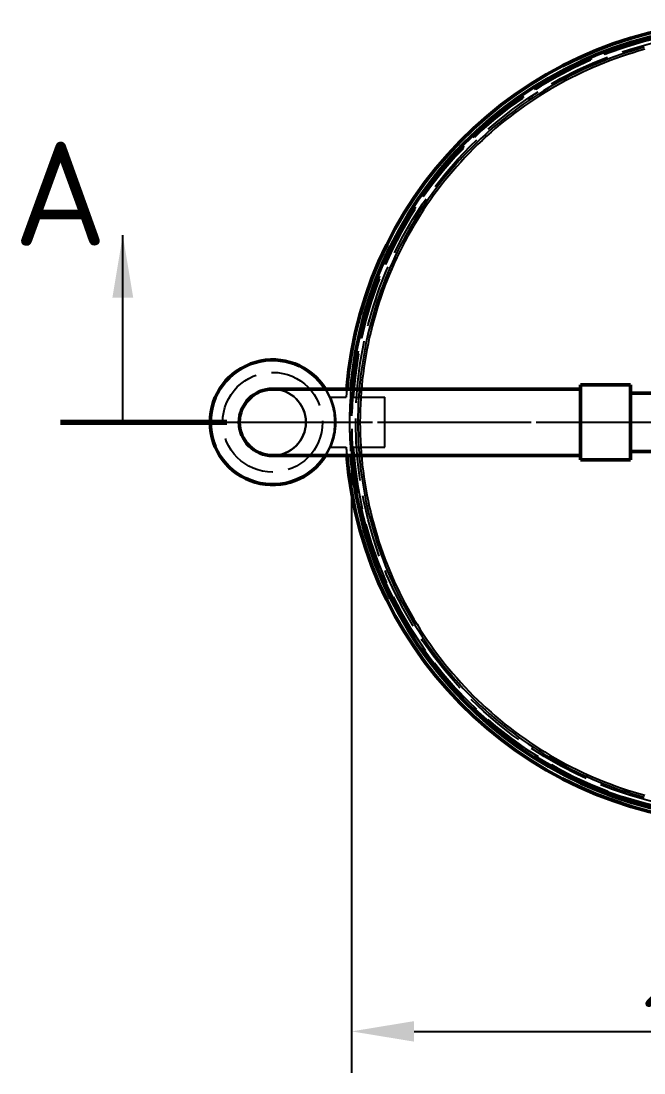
# Model space of a CAD drawing. Header units: millimetres. Extents: x 0 to 420, y 0 to 297.
# Drawn here: x 54.9 to 84.8, y 60.4 to 111 of the extents above; entities that cross this region are included whole.
import ezdxf
from ezdxf.enums import TextEntityAlignment as Align

# ---------------------------------------------------------------- set-up
doc = ezdxf.new("R2010")
doc.units = ezdxf.units.MM
doc.linetypes.add('ISO02-TRAZOS', pattern=[3.75, 3, -0.75])
doc.linetypes.add('ISO04-TRAZO-PUNTO', pattern=[7.625, 6, -0.75, 0.125, -0.75])
for name, color, linetype, lineweight in [('01-VISIBLE', 7, 'CONTINUOUS', 50), ('02-OCULTA', 4, 'ISO02-TRAZOS', 25), ('03-EJE', 1, 'ISO04-TRAZO-PUNTO', 25), ('04-COTA', 3, 'CONTINUOUS', 25), ('06-TEXTO', 7, 'CONTINUOUS', 25), ('07-RECUADRO', 7, 'CONTINUOUS', 70), ('08-FINA', 5, 'CONTINUOUS', 25)]:
    doc.layers.add(name, color=color, linetype=linetype, lineweight=lineweight)
doc.styles.add('ISO3098', font='isocpeur.ttf')
doc.dimstyles.new('FLAMA-ISO', dxfattribs={"dimtxt": 3.5, "dimasz": 3, "dimexe": 2, "dimexo": 1, "dimgap": 1, "dimtad": 1, "dimdec": 1, "dimtxsty": 'ISO3098', "dimcen": 2.5, "dimclrd": 3, "dimclre": 3, "dimclrt": 3, "dimazin": 3, "dimtfac": 1, "dimtmove": 0, "dimatfit": 3, "dimlwd": 25, "dimlwe": 25})

msp = doc.modelspace()

# ---------------------------------------------------------------- hatches: boundary and pattern name
at = {"layer": '08-FINA'}
h = msp.add_hatch(color=7, dxfattribs=at)
h.dxf.hatch_style = 1
h.paths.add_polyline_path([(59.8, 100.701), (59.3, 97.701), (60.3, 97.701)])

# ---------------------------------------------------------------- linework, layer by layer
at = {"layer": '01-VISIBLE'}
for p, q in [((81.8, 93.301), (75, 93.301)), ((84.2, 93.501), (81.8, 93.501)), ((85.703, 93.101), (84.2, 93.101)), ((81.8, 90.101), (75, 90.101)), ((85.703, 90.301), (84.2, 90.301)), ((84.2, 89.901), (81.8, 89.901))]:
    msp.add_line(p, q, dxfattribs=at)
for points in [[(75, 93.301), (74.9, 93.301), (74.8, 93.301), (74.7, 93.301), (74.6, 93.301), (74.5, 93.301), (74.4, 93.301), (74.3, 93.301), (74.2, 93.301), (74.1, 93.301), (74, 93.301), (73.9, 93.301), (73.8, 93.301), (73.7, 93.301), (73.6, 93.301), (73.5, 93.301), (73.4, 93.301), (73.3, 93.301), (73.2, 93.301), (73.1, 93.301), (73, 93.301), (72.9, 93.301), (72.8, 93.301), (72.7, 93.301), (72.6, 93.301), (72.5, 93.301), (72.4, 93.301), (72.3, 93.301), (72.2, 93.301), (72.1, 93.301), (72, 93.301), (71.9, 93.301), (71.8, 93.301), (71.7, 93.301), (71.6, 93.301), (71.5, 93.301), (71.4, 93.301), (71.3, 93.301), (71.2, 93.301), (71.1, 93.301), (71, 93.301), (70.9, 93.301), (70.8, 93.301), (70.7, 93.301), (70.6, 93.301), (70.5, 93.301), (70.4, 93.301), (70.3, 93.301), (70.2, 93.301), (70.1, 93.301), (70, 93.301), (69.9, 93.301), (69.8, 93.301), (69.7, 93.301), (69.6, 93.301), (69.5, 93.301), (69.4, 93.301), (69.3, 93.301), (69.2, 93.301), (69.1, 93.301), (69, 93.301), (68.9, 93.301), (68.8, 93.301), (68.7, 93.301), (68.6, 93.301), (68.5, 93.301), (68.4, 93.301), (68.3, 93.301), (68.2, 93.301), (68.1, 93.301), (68, 93.301), (67.9, 93.301), (67.8, 93.301), (67.7, 93.301), (67.6, 93.301), (67.5, 93.301), (67.4, 93.301), (67.3, 93.301), (67.2, 93.301), (67.1, 93.301), (67, 93.301)], [(81.8, 89.901), (81.8, 90.001), (81.8, 90.101), (81.8, 90.201), (81.8, 90.301), (81.8, 90.401), (81.8, 90.501), (81.8, 90.601), (81.8, 90.701), (81.8, 90.801), (81.8, 90.901), (81.8, 91.001), (81.8, 91.101), (81.8, 91.201), (81.8, 91.301), (81.8, 91.401), (81.8, 91.501), (81.8, 91.601), (81.8, 91.701), (81.8, 91.801), (81.8, 91.901), (81.8, 92.001), (81.8, 92.101), (81.8, 92.201), (81.8, 92.301), (81.8, 92.401), (81.8, 92.501), (81.8, 92.601), (81.8, 92.701), (81.8, 92.801), (81.8, 92.901), (81.8, 93.001), (81.8, 93.101), (81.8, 93.201), (81.8, 93.301), (81.8, 93.401), (81.8, 93.501)], [(84.2, 89.901), (84.2, 90.001), (84.2, 90.101), (84.2, 90.201), (84.2, 90.301), (84.2, 90.401), (84.2, 90.501), (84.2, 90.601), (84.2, 90.701), (84.2, 90.801), (84.2, 90.901), (84.2, 91.001), (84.2, 91.101), (84.2, 91.201), (84.2, 91.301), (84.2, 91.401), (84.2, 91.501), (84.2, 91.601), (84.2, 91.701), (84.2, 91.801), (84.2, 91.901), (84.2, 92.001), (84.2, 92.101), (84.2, 92.201), (84.2, 92.301), (84.2, 92.401), (84.2, 92.501), (84.2, 92.601), (84.2, 92.701), (84.2, 92.801), (84.2, 92.901), (84.2, 93.001), (84.2, 93.101), (84.2, 93.201), (84.2, 93.301), (84.2, 93.401), (84.2, 93.501)], [(75, 90.101), (74.9, 90.101), (74.8, 90.101), (74.7, 90.101), (74.6, 90.101), (74.5, 90.101), (74.4, 90.101), (74.3, 90.101), (74.2, 90.101), (74.1, 90.101), (74, 90.101), (73.9, 90.101), (73.8, 90.101), (73.7, 90.101), (73.6, 90.101), (73.5, 90.101), (73.4, 90.101), (73.3, 90.101), (73.2, 90.101), (73.1, 90.101), (73, 90.101), (72.9, 90.101), (72.8, 90.101), (72.7, 90.101), (72.6, 90.101), (72.5, 90.101), (72.4, 90.101), (72.3, 90.101), (72.2, 90.101), (72.1, 90.101), (72, 90.101), (71.9, 90.101), (71.8, 90.101), (71.7, 90.101), (71.6, 90.101), (71.5, 90.101), (71.4, 90.101), (71.3, 90.101), (71.2, 90.101), (71.1, 90.101), (71, 90.101), (70.9, 90.101), (70.8, 90.101), (70.7, 90.101), (70.6, 90.101), (70.5, 90.101), (70.4, 90.101), (70.3, 90.101), (70.2, 90.101), (70.1, 90.101), (70, 90.101), (69.9, 90.101), (69.8, 90.101), (69.7, 90.101), (69.6, 90.101), (69.5, 90.101), (69.4, 90.101), (69.3, 90.101), (69.2, 90.101), (69.1, 90.101), (69, 90.101), (68.9, 90.101), (68.8, 90.101), (68.7, 90.101), (68.6, 90.101), (68.5, 90.101), (68.4, 90.101), (68.3, 90.101), (68.2, 90.101), (68.1, 90.101), (68, 90.101), (67.9, 90.101), (67.8, 90.101), (67.7, 90.101), (67.6, 90.101), (67.5, 90.101), (67.4, 90.101), (67.3, 90.101), (67.2, 90.101), (67.1, 90.101), (67, 90.101)]]:
    msp.add_lwpolyline(points, dxfattribs=at)
for centre, radius, start, end in [((89.8, 91.701), 19.3, 5.9481, 175.2446), ((89.8, 91.701), 19.1, 6.0106, 175.1947), ((67, 91.701), 3, 32.231, -32.231), ((67, 91.701), 1.6, 90, -90), ((89.8, 91.701), 19.3, -175.2446, -5.9481), ((89.8, 91.701), 19.1, -175.1947, -6.0106)]:
    msp.add_arc(centre, radius, start, end, dxfattribs=at)
at = {"layer": '02-OCULTA'}
for p, q in [((69.793, 92.901), (70.537, 92.901)), ((69.793, 92.901), (70.537, 92.901)), ((70.878, 92.901), (72.4, 92.901)), ((70.878, 92.901), (72.4, 92.901)), ((72.4, 90.501), (72.4, 92.901)), ((72.4, 90.501), (72.4, 92.901)), ((69.793, 90.501), (70.537, 90.501)), ((69.793, 90.501), (70.537, 90.501)), ((70.878, 90.501), (72.4, 90.501)), ((70.878, 90.501), (72.4, 90.501))]:
    msp.add_line(p, q, dxfattribs=at)
for points in [[(84.866, 109.738), (84.583, 109.659), (84.301, 109.574), (84.021, 109.486), (83.743, 109.393), (83.466, 109.296), (83.19, 109.194), (82.916, 109.088), (82.644, 108.978), (82.373, 108.863), (82.105, 108.745), (81.838, 108.622), (81.573, 108.494), (81.31, 108.363), (81.05, 108.228), (80.791, 108.088), (80.535, 107.945), (80.281, 107.797), (80.029, 107.646), (79.78, 107.49), (79.533, 107.331), (79.289, 107.168), (79.047, 107.001), (78.808, 106.83), (78.572, 106.656), (78.338, 106.477), (78.108, 106.296), (77.88, 106.11), (77.655, 105.921), (77.433, 105.729), (77.214, 105.533), (76.999, 105.333), (76.786, 105.13), (76.577, 104.924), (76.371, 104.715), (76.168, 104.502), (75.969, 104.287), (75.773, 104.068), (75.58, 103.846), (75.391, 103.621), (75.206, 103.393), (75.024, 103.163), (74.846, 102.929), (74.671, 102.693), (74.501, 102.454), (74.334, 102.212), (74.171, 101.968), (74.011, 101.721), (73.856, 101.472), (73.704, 101.22), (73.557, 100.966), (73.413, 100.71), (73.274, 100.451), (73.139, 100.191), (73.007, 99.928), (72.88, 99.663), (72.757, 99.396), (72.638, 99.128), (72.524, 98.857), (72.414, 98.585), (72.308, 98.311), (72.206, 98.035), (72.108, 97.758), (72.015, 97.48), (71.927, 97.2), (71.843, 96.918), (71.763, 96.636), (71.687, 96.352), (71.617, 96.067), (71.55, 95.78), (71.488, 95.493), (71.431, 95.205), (71.378, 94.916), (71.33, 94.627), (71.286, 94.336), (71.247, 94.045), (71.212, 93.753), (71.182, 93.461), (71.157, 93.168), (71.136, 92.875), (71.12, 92.582), (71.109, 92.289), (71.102, 91.995), (71.099, 91.701), (71.102, 91.407), (71.108, 91.114), (71.12, 90.82), (71.136, 90.527), (71.157, 90.234), (71.182, 89.941), (71.212, 89.649), (71.247, 89.358), (71.286, 89.066), (71.33, 88.776), (71.378, 88.486), (71.431, 88.197), (71.489, 87.909), (71.55, 87.622), (71.617, 87.336), (71.688, 87.051), (71.763, 86.767), (71.843, 86.484), (71.927, 86.203), (72.016, 85.923), (72.109, 85.644), (72.206, 85.367), (72.308, 85.091), (72.414, 84.818), (72.524, 84.545), (72.638, 84.275), (72.757, 84.006), (72.88, 83.739), (73.007, 83.475), (73.139, 83.212), (73.274, 82.951), (73.413, 82.693), (73.557, 82.436), (73.704, 82.182), (73.856, 81.931), (74.011, 81.681), (74.17, 81.434), (74.334, 81.19), (74.501, 80.949), (74.671, 80.71), (74.846, 80.473), (75.024, 80.24), (75.206, 80.009), (75.391, 79.781), (75.58, 79.556), (75.773, 79.334), (75.969, 79.116), (76.168, 78.9), (76.371, 78.687), (76.577, 78.478), (76.786, 78.272), (76.999, 78.069), (77.214, 77.87), (77.433, 77.674), (77.655, 77.481), (77.88, 77.292), (78.108, 77.107), (78.338, 76.925), (78.572, 76.747), (78.808, 76.572), (79.047, 76.402), (79.289, 76.235), (79.533, 76.071), (79.78, 75.912), (80.029, 75.757), (80.281, 75.605), (80.535, 75.458), (80.791, 75.314), (81.05, 75.175), (81.31, 75.039), (81.573, 74.908), (81.838, 74.781), (82.105, 74.658), (82.373, 74.539), (82.644, 74.425), (82.916, 74.314), (83.19, 74.208), (83.466, 74.107), (83.743, 74.01), (84.021, 73.917), (84.301, 73.828), (84.583, 73.744), (84.866, 73.664)], [(84.892, 109.642), (84.611, 109.563), (84.331, 109.479), (84.052, 109.391), (83.775, 109.298), (83.499, 109.202), (83.225, 109.1), (82.953, 108.995), (82.682, 108.885), (82.413, 108.772), (82.146, 108.653), (81.88, 108.531), (81.617, 108.405), (81.356, 108.274), (81.096, 108.139), (80.839, 108.001), (80.584, 107.858), (80.332, 107.711), (80.081, 107.561), (79.833, 107.406), (79.588, 107.247), (79.345, 107.085), (79.105, 106.919), (78.867, 106.749), (78.632, 106.576), (78.4, 106.398), (78.17, 106.218), (77.944, 106.033), (77.72, 105.845), (77.499, 105.654), (77.282, 105.459), (77.067, 105.26), (76.856, 105.059), (76.648, 104.854), (76.443, 104.645), (76.241, 104.434), (76.043, 104.219), (75.848, 104.002), (75.656, 103.781), (75.468, 103.557), (75.284, 103.331), (75.103, 103.101), (74.926, 102.869), (74.752, 102.634), (74.583, 102.396), (74.416, 102.156), (74.254, 101.913), (74.096, 101.667), (73.941, 101.42), (73.791, 101.169), (73.644, 100.917), (73.501, 100.662), (73.362, 100.404), (73.228, 100.145), (73.097, 99.884), (72.971, 99.62), (72.848, 99.355), (72.73, 99.088), (72.616, 98.819), (72.507, 98.548), (72.401, 98.276), (72.3, 98.002), (72.203, 97.726), (72.111, 97.449), (72.022, 97.17), (71.939, 96.89), (71.859, 96.609), (71.784, 96.327), (71.714, 96.043), (71.648, 95.759), (71.586, 95.473), (71.529, 95.187), (71.476, 94.899), (71.428, 94.611), (71.385, 94.322), (71.346, 94.032), (71.312, 93.742), (71.282, 93.452), (71.257, 93.161), (71.236, 92.869), (71.22, 92.577), (71.209, 92.285), (71.202, 91.993), (71.199, 91.701), (71.202, 91.409), (71.208, 91.117), (71.22, 90.825), (71.236, 90.533), (71.257, 90.242), (71.282, 89.951), (71.312, 89.66), (71.346, 89.37), (71.385, 89.08), (71.429, 88.792), (71.477, 88.503), (71.529, 88.216), (71.586, 87.929), (71.648, 87.644), (71.714, 87.359), (71.785, 87.076), (71.86, 86.793), (71.939, 86.512), (72.023, 86.232), (72.111, 85.954), (72.203, 85.677), (72.3, 85.401), (72.401, 85.127), (72.507, 84.854), (72.616, 84.584), (72.73, 84.314), (72.848, 84.047), (72.971, 83.782), (73.097, 83.519), (73.228, 83.257), (73.362, 82.998), (73.501, 82.741), (73.644, 82.486), (73.79, 82.233), (73.941, 81.983), (74.096, 81.735), (74.254, 81.489), (74.416, 81.246), (74.582, 81.006), (74.752, 80.768), (74.926, 80.533), (75.103, 80.301), (75.284, 80.072), (75.468, 79.845), (75.656, 79.621), (75.848, 79.401), (76.043, 79.183), (76.241, 78.968), (76.443, 78.757), (76.648, 78.549), (76.856, 78.344), (77.067, 78.142), (77.282, 77.944), (77.499, 77.749), (77.72, 77.557), (77.944, 77.369), (78.17, 77.185), (78.4, 77.004), (78.632, 76.827), (78.867, 76.653), (79.105, 76.483), (79.345, 76.317), (79.588, 76.155), (79.833, 75.997), (80.081, 75.842), (80.332, 75.691), (80.584, 75.545), (80.839, 75.402), (81.096, 75.263), (81.356, 75.128), (81.617, 74.998), (81.88, 74.871), (82.146, 74.749), (82.413, 74.631), (82.682, 74.517), (82.953, 74.407), (83.225, 74.302), (83.499, 74.201), (83.775, 74.104), (84.052, 74.012), (84.331, 73.924), (84.611, 73.84), (84.892, 73.761)], [(81.8, 93.501), (81.8, 93.395), (81.8, 93.289), (81.8, 93.184), (81.8, 93.078), (81.8, 92.972), (81.8, 92.866), (81.8, 92.76), (81.8, 92.654), (81.8, 92.548), (81.8, 92.442), (81.8, 92.337), (81.8, 92.231), (81.8, 92.125), (81.8, 92.019), (81.8, 91.913), (81.8, 91.807), (81.8, 91.701)], [(81.8, 90.101), (81.8, 90.201), (81.8, 90.301), (81.8, 90.401), (81.8, 90.501), (81.8, 90.601), (81.8, 90.701), (81.8, 90.801), (81.8, 90.901), (81.8, 91.001), (81.8, 91.101), (81.8, 91.201), (81.8, 91.301), (81.8, 91.401), (81.8, 91.501), (81.8, 91.601), (81.8, 91.701), (81.8, 91.801), (81.8, 91.901), (81.8, 92.001), (81.8, 92.101), (81.8, 92.201), (81.8, 92.301), (81.8, 92.401), (81.8, 92.501), (81.8, 92.601), (81.8, 92.701), (81.8, 92.801), (81.8, 92.901), (81.8, 93.001), (81.8, 93.101), (81.8, 93.201), (81.8, 93.301)], [(81.8, 93.301), (81.8, 93.195), (81.8, 93.088), (81.8, 92.981), (81.8, 92.875), (81.8, 92.768), (81.8, 92.661), (81.8, 92.555), (81.8, 92.448), (81.8, 92.341), (81.8, 92.235), (81.8, 92.128), (81.8, 92.021), (81.8, 91.915), (81.8, 91.808), (81.8, 91.701)], [(84.2, 93.501), (84.2, 93.395), (84.2, 93.289), (84.2, 93.184), (84.2, 93.078), (84.2, 92.972), (84.2, 92.866), (84.2, 92.76), (84.2, 92.654), (84.2, 92.548), (84.2, 92.442), (84.2, 92.337), (84.2, 92.231), (84.2, 92.125), (84.2, 92.019), (84.2, 91.913), (84.2, 91.807), (84.2, 91.701)], [(84.2, 90.301), (84.2, 90.401), (84.2, 90.501), (84.2, 90.601), (84.2, 90.701), (84.2, 90.801), (84.2, 90.901), (84.2, 91.001), (84.2, 91.101), (84.2, 91.201), (84.2, 91.301), (84.2, 91.401), (84.2, 91.501), (84.2, 91.601), (84.2, 91.701), (84.2, 91.801), (84.2, 91.901), (84.2, 92.001), (84.2, 92.101), (84.2, 92.201), (84.2, 92.301), (84.2, 92.401), (84.2, 92.501), (84.2, 92.601), (84.2, 92.701), (84.2, 92.801), (84.2, 92.901), (84.2, 93.001), (84.2, 93.101)], [(84.2, 93.101), (84.2, 92.994), (84.2, 92.886), (84.2, 92.778), (84.2, 92.67), (84.2, 92.563), (84.2, 92.455), (84.2, 92.347), (84.2, 92.24), (84.2, 92.132), (84.2, 92.024), (84.2, 91.917), (84.2, 91.809), (84.2, 91.701)], [(81.8, 91.701), (81.8, 91.601), (81.8, 91.501), (81.8, 91.401), (81.8, 91.301), (81.8, 91.201), (81.8, 91.101), (81.8, 91.001), (81.8, 90.901), (81.8, 90.801), (81.8, 90.701), (81.8, 90.601), (81.8, 90.501), (81.8, 90.401), (81.8, 90.301), (81.8, 90.201), (81.8, 90.101), (81.8, 90.001), (81.8, 89.901)], [(81.8, 91.701), (81.8, 91.601), (81.8, 91.501), (81.8, 91.401), (81.8, 91.301), (81.8, 91.201), (81.8, 91.101), (81.8, 91.001), (81.8, 90.901), (81.8, 90.801), (81.8, 90.701), (81.8, 90.601), (81.8, 90.501), (81.8, 90.401), (81.8, 90.301), (81.8, 90.201), (81.8, 90.101)], [(84.2, 91.701), (84.2, 91.601), (84.2, 91.501), (84.2, 91.401), (84.2, 91.301), (84.2, 91.201), (84.2, 91.101), (84.2, 91.001), (84.2, 90.901), (84.2, 90.801), (84.2, 90.701), (84.2, 90.601), (84.2, 90.501), (84.2, 90.401), (84.2, 90.301)], [(84.2, 91.701), (84.2, 91.601), (84.2, 91.501), (84.2, 91.401), (84.2, 91.301), (84.2, 91.201), (84.2, 91.101), (84.2, 91.001), (84.2, 90.901), (84.2, 90.801), (84.2, 90.701), (84.2, 90.601), (84.2, 90.501), (84.2, 90.401), (84.2, 90.301), (84.2, 90.201), (84.2, 90.101), (84.2, 90.001), (84.2, 89.901)]]:
    msp.add_lwpolyline(points, dxfattribs=at)
for centre, radius in [((89.8, 91.701), 19), ((89.8, 91.701), 19), ((89.8, 91.701), 19), ((89.8, 91.701), 18.8), ((89.8, 91.701), 18.8), ((89.8, 91.701), 18.8), ((89.8, 91.701), 18.8), ((89.8, 91.701), 18.8), ((67, 91.701), 3), ((67, 91.701), 2.4), ((67, 91.701), 2.4), ((67, 91.701), 1.6)]:
    msp.add_circle(centre, radius, dxfattribs=at)
for centre, radius, start, end in [((89.8, 91.701), 19.3, 0, 176.4353), ((89.8, 91.701), 19, 0, -90.9047), ((89.8, 91.701), 18.96, 0, 176.3713), ((89.8, 91.701), 18.96, 0, 176.3713), ((67, 91.701), 1.6, 0, 90), ((67, 91.701), 3, 0, 32.231), ((89.8, 91.701), 19.3, 175.2446, 176.4353), ((89.8, 91.701), 19.1, 175.1947, -175.1947), ((67, 91.701), 3.04, -23.2496, 23.2496), ((67, 91.701), 3.04, -23.2496, 23.2496), ((67, 91.701), 1.6, -90, 0), ((67, 91.701), 3, -32.231, 0), ((89.8, 91.701), 19.3, -176.4353, 0), ((89.8, 91.701), 18.96, -176.3713, 0), ((89.8, 91.701), 18.96, -176.3713, 0), ((89.8, 91.701), 19.3, -176.4353, -175.2446)]:
    msp.add_arc(centre, radius, start, end, dxfattribs=at)
at = {"layer": '03-EJE'}
for p, q in [((56.8, 91.701), (122.8, 91.701)), ((65.8, 91.701), (113.8, 91.701))]:
    msp.add_line(p, q, dxfattribs=at)
at = {"layer": '07-RECUADRO'}
msp.add_line((56.8, 91.701), (64.8, 91.701), dxfattribs=at)
at = {"layer": '08-FINA'}
msp.add_line((59.8, 91.701), (59.8, 100.701), dxfattribs=at)

# ---------------------------------------------------------------- texts
at = {"layer": '06-TEXTO', "style": 'ISO3098'}
msp.add_text('A', height=5, dxfattribs=at).set_placement((56.8, 102.701), align=Align.MIDDLE_CENTER)

# ---------------------------------------------------------------- dimensions: what is measured, and where the dimension line sits
at = {"layer": '04-COTA'}
msp.add_linear_dim(base=(70.8, 62.402), p1=(70.8, 91.701), p2=(108.8, 91.701), dimstyle='FLAMA-ISO', override={"dimlfac": 5, "dimpost": '%%c<>'}, dxfattribs=at).render()

doc.saveas('drawing.dxf')
